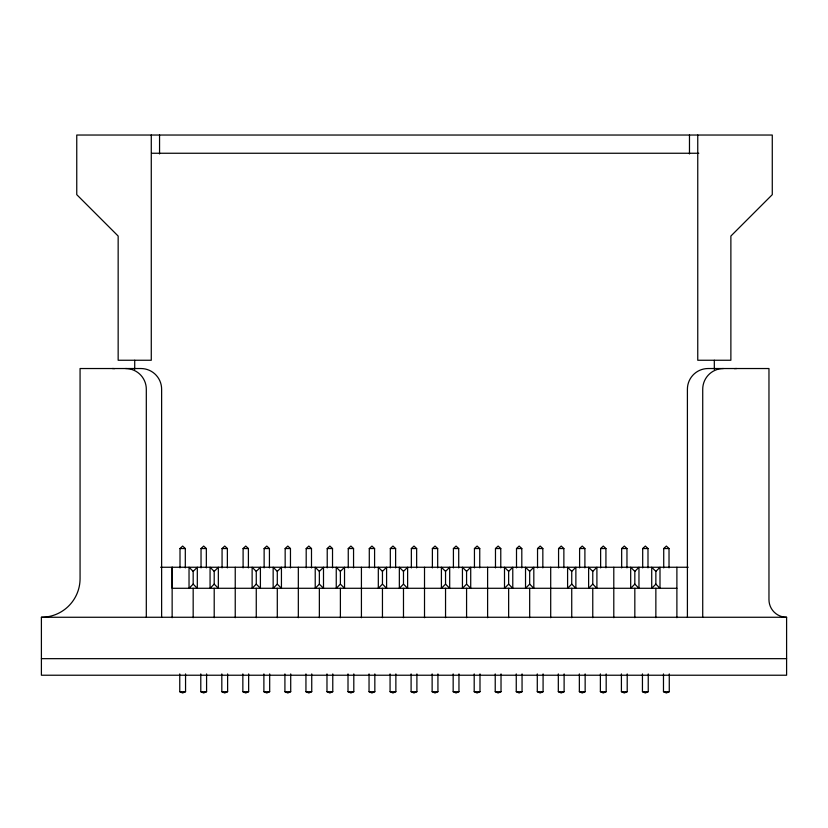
<?xml version="1.0" encoding="UTF-8"?>
<svg xmlns="http://www.w3.org/2000/svg" width="828" height="828" viewBox="0 0 828 828"><rect width="100%" height="100%" fill="white"/><g stroke="black" fill="none" stroke-linecap="round" stroke-linejoin="round"><path stroke-width="1.24" d="M180.007 567.894L180.007 548.54L182.657 546.056L185.306 548.54L185.306 567.894M193.172 584.144L193.172 571.392L197.312 567.252L197.312 588.284L193.172 584.144L189.032 588.284L189.032 567.252L193.172 571.392M201.038 567.894L201.038 548.54L203.688 546.056L206.338 548.54L206.338 567.894M214.204 584.144L214.204 571.392L218.344 567.252L218.344 588.284L214.204 584.144L210.064 588.284L210.064 567.252L214.204 571.392M222.07 567.894L222.07 548.54L224.719 546.056L227.369 548.54L227.369 567.894M235.235 567.252L235.235 617.709M243.101 567.894L243.101 548.54L245.75 546.056L248.4 548.54L248.4 567.894M256.266 584.144L256.266 571.392L260.406 567.252L260.406 588.284L256.266 584.144L252.126 588.284L252.126 567.252L256.266 571.392M264.132 567.894L264.132 548.54L266.782 546.056L269.431 548.54L269.431 567.894M277.297 584.144L277.297 571.392L281.437 567.252L281.437 588.284L277.297 584.144L273.157 588.284L273.157 567.252L277.297 571.392M285.163 567.894L285.163 548.54L287.813 546.056L290.462 548.54L290.462 567.894M298.328 567.252L298.328 617.709M306.194 567.894L306.194 548.54L308.844 546.056L311.494 548.54L311.494 567.894M319.36 584.144L319.36 571.392L323.5 567.252L323.5 588.284L319.36 584.144L315.22 588.284L315.22 567.252L319.36 571.392M327.226 567.894L327.226 548.54L329.875 546.056L332.525 548.54L332.525 567.894M340.391 584.144L340.391 571.392L344.531 567.252L344.531 588.284L340.391 584.144L336.251 588.284L336.251 567.252L340.391 571.392M348.257 567.894L348.257 548.54L350.906 546.056L353.556 548.54L353.556 567.894M361.422 567.252L361.422 617.709M369.288 567.894L369.288 548.54L371.938 546.056L374.587 548.54L374.587 567.894M382.453 584.144L382.453 571.392L386.593 567.252L386.593 588.284L382.453 584.144L378.313 588.284L378.313 567.252L382.453 571.392M390.319 567.894L390.319 548.54L392.969 546.056L395.618 548.54L395.618 567.894M403.484 584.144L403.484 571.392L407.624 567.252L407.624 588.284L403.484 584.144L399.344 588.284L399.344 567.252L403.484 571.392M411.35 567.894L411.35 548.54L414 546.056L416.65 548.54L416.65 567.894M424.516 567.252L424.516 617.709M432.382 567.894L432.382 548.54L435.031 546.056L437.681 548.54L437.681 567.894M445.547 584.144L445.547 571.392L449.687 567.252L449.687 588.284L445.547 584.144L441.407 588.284L441.407 567.252L445.547 571.392M453.413 567.894L453.413 548.54L456.062 546.056L458.712 548.54L458.712 567.894M466.578 584.144L466.578 571.392L470.718 567.252L470.718 588.284L466.578 584.144L462.438 588.284L462.438 567.252L466.578 571.392M474.444 567.894L474.444 548.54L477.094 546.056L479.743 548.54L479.743 567.894M487.609 567.252L487.609 617.709M495.475 567.894L495.475 548.54L498.125 546.056L500.774 548.54L500.774 567.894M508.64 584.144L508.64 571.392L512.78 567.252L512.78 588.284L508.64 584.144L504.5 588.284L504.5 567.252L508.64 571.392M516.506 567.894L516.506 548.54L519.156 546.056L521.806 548.54L521.806 567.894M529.672 584.144L529.672 571.392L533.812 567.252L533.812 588.284L529.672 584.144L525.532 588.284L525.532 567.252L529.672 571.392M537.538 567.894L537.538 548.54L540.187 546.056L542.837 548.54L542.837 567.894M550.703 567.252L550.703 617.709M558.569 567.894L558.569 548.54L561.218 546.056L563.868 548.54L563.868 567.894M571.734 584.144L571.734 571.392L575.874 567.252L575.874 588.284L571.734 584.144L567.594 588.284L567.594 567.252L571.734 571.392M579.6 567.894L579.6 548.54L582.25 546.056L584.899 548.54L584.899 567.894M592.765 584.144L592.765 571.392L596.905 567.252L596.905 588.284L592.765 584.144L588.625 588.284L588.625 567.252L592.765 571.392M600.631 567.894L600.631 548.54L603.281 546.056L605.93 548.54L605.93 567.894M613.796 567.252L613.796 617.709M621.662 567.894L621.662 548.54L624.312 546.056L626.962 548.54L626.962 567.894M634.828 584.144L634.828 571.392L630.688 567.252L630.688 588.284L634.828 584.144L638.968 588.284L638.968 567.252L634.828 571.392M642.694 567.894L642.694 548.54L645.343 546.056L647.993 548.54L647.993 567.894M655.859 584.144L655.859 571.392L651.719 567.252L651.719 588.284L655.859 584.144L659.999 588.284L659.999 567.252L655.859 571.392M663.725 567.894L663.725 548.54L666.374 546.056L669.024 548.54L669.024 567.894M676.89 617.709L676.89 567.252M185.555 673.92L185.555 691.722L182.657 692.964L179.759 691.722L179.759 673.92M206.586 673.92L206.586 691.722L203.688 692.964L200.79 691.722L200.79 673.92M227.617 673.92L227.617 691.722L224.719 692.964L221.821 691.722L221.821 673.92M248.648 673.92L248.648 691.722L245.75 692.964L242.852 691.722L242.852 673.92M269.68 673.92L269.68 691.722L266.782 692.964L263.884 691.722L263.884 673.92M290.711 673.92L290.711 691.722L287.813 692.964L284.915 691.722L284.915 673.92M311.742 673.92L311.742 691.722L308.844 692.964L305.946 691.722L305.946 673.92M332.773 673.92L332.773 691.722L329.875 692.964L326.977 691.722L326.977 673.92M353.804 673.92L353.804 691.722L350.906 692.964L348.008 691.722L348.008 673.92M374.836 673.92L374.836 691.722L371.938 692.964L369.04 691.722L369.04 673.92M395.867 673.92L395.867 691.722L392.969 692.964L390.071 691.722L390.071 673.92M416.898 673.92L416.898 691.722L414 692.964L411.102 691.722L411.102 673.92M437.929 673.92L437.929 691.722L435.031 692.964L432.133 691.722L432.133 673.92M458.96 673.92L458.96 691.722L456.062 692.964L453.164 691.722L453.164 673.92M479.992 673.92L479.992 691.722L477.094 692.964L474.196 691.722L474.196 673.92M501.023 673.92L501.023 691.722L498.125 692.964L495.227 691.722L495.227 673.92M522.054 673.92L522.054 691.722L519.156 692.964L516.258 691.722L516.258 673.92M543.085 673.92L543.085 691.722L540.187 692.964L537.289 691.722L537.289 673.92M564.116 673.92L564.116 691.722L561.218 692.964L558.32 691.722L558.32 673.92M585.148 673.92L585.148 691.722L582.25 692.964L579.352 691.722L579.352 673.92M606.179 673.92L606.179 691.722L603.281 692.964L600.383 691.722L600.383 673.92M627.21 673.92L627.21 691.722L624.312 692.964L621.414 691.722L621.414 673.92M648.241 673.92L648.241 691.722L645.343 692.964L642.445 691.722L642.445 673.92M669.272 673.92L669.272 691.722L666.374 692.964L663.476 691.722L663.476 673.92M151.534 153.252L698.791 153.252M180.007 548.54L185.306 548.54M201.038 548.54L206.338 548.54M222.07 548.54L227.369 548.54M243.101 548.54L248.4 548.54M264.132 548.54L269.431 548.54M285.163 548.54L290.462 548.54M306.194 548.54L311.494 548.54M327.226 548.54L332.525 548.54M348.257 548.54L353.556 548.54M369.288 548.54L374.587 548.54M390.319 548.54L395.618 548.54M411.35 548.54L416.65 548.54M432.382 548.54L437.681 548.54M453.413 548.54L458.712 548.54M474.444 548.54L479.743 548.54M495.475 548.54L500.774 548.54M516.506 548.54L521.806 548.54M537.538 548.54L542.837 548.54M558.569 548.54L563.868 548.54M579.6 548.54L584.899 548.54M600.631 548.54L605.93 548.54M621.662 548.54L626.962 548.54M642.694 548.54L647.993 548.54M663.725 548.54L669.024 548.54M160.591 567.252L688.182 567.252M676.89 588.284L172.141 588.284L172.141 567.252L172.141 617.709M41.4 617.264L786.6 617.264L786.6 675.224L41.4 675.224L41.4 617.264A38.668 38.668 0 0 0 80.068 578.596L80.068 368.532L140.926 368.532A20.7 20.7 0 0 1 161.626 389.232L161.626 617.264M41.4 658.664L786.6 658.664M179.759 691.722L185.555 691.722M200.79 691.722L206.586 691.722M221.821 691.722L227.617 691.722M242.852 691.722L248.648 691.722M263.884 691.722L269.68 691.722M284.915 691.722L290.711 691.722M305.946 691.722L311.742 691.722M326.977 691.722L332.773 691.722M348.008 691.722L353.804 691.722M369.04 691.722L374.836 691.722M390.071 691.722L395.867 691.722M411.102 691.722L416.898 691.722M432.133 691.722L437.929 691.722M453.164 691.722L458.96 691.722M474.196 691.722L479.992 691.722M495.227 691.722L501.023 691.722M516.258 691.722L522.054 691.722M537.289 691.722L543.085 691.722M558.32 691.722L564.116 691.722M579.352 691.722L585.148 691.722M600.383 691.722L606.179 691.722M621.414 691.722L627.21 691.722M642.445 691.722L648.241 691.722M663.476 691.722L669.272 691.722M714.316 360.252L714.316 369.309M702.724 617.264L702.724 389.232A20.7 20.7 0 0 1 723.424 368.532M697.756 135.036L697.756 360.252L730.876 360.252L730.876 236.052L772.276 194.652L772.276 135.036L76.756 135.036L76.756 194.652L118.156 236.052L118.156 360.252L151.276 360.252L151.276 135.036M689.476 135.036L689.476 153.956M687.406 617.264L687.406 389.232A20.7 20.7 0 0 1 708.106 368.532L768.964 368.532L768.964 599.627A17.636 17.636 0 0 0 786.6 617.264M655.859 588.284L655.859 617.709M634.828 588.284L634.828 617.709M592.765 588.284L592.765 617.709M571.734 588.284L571.734 617.709M529.672 588.284L529.672 617.709M508.64 588.284L508.64 617.709M466.578 588.284L466.578 617.709M445.547 588.284L445.547 617.709M403.484 588.284L403.484 617.709M382.453 588.284L382.453 617.709M340.391 588.284L340.391 617.709M319.36 588.284L319.36 617.709M277.297 588.284L277.297 617.709M256.266 588.284L256.266 617.709M214.204 588.284L214.204 617.709M193.172 588.284L193.172 617.709M159.556 135.036L159.556 153.956M146.308 617.264L146.308 389.232A20.7 20.7 0 0 0 125.608 368.532M134.716 360.252L134.716 369.309M734.508 368.646A20.7 20.7 0 0 1 736.672 368.532M112.36 368.532A20.7 20.7 0 0 1 114.523 368.646"/></g></svg>
